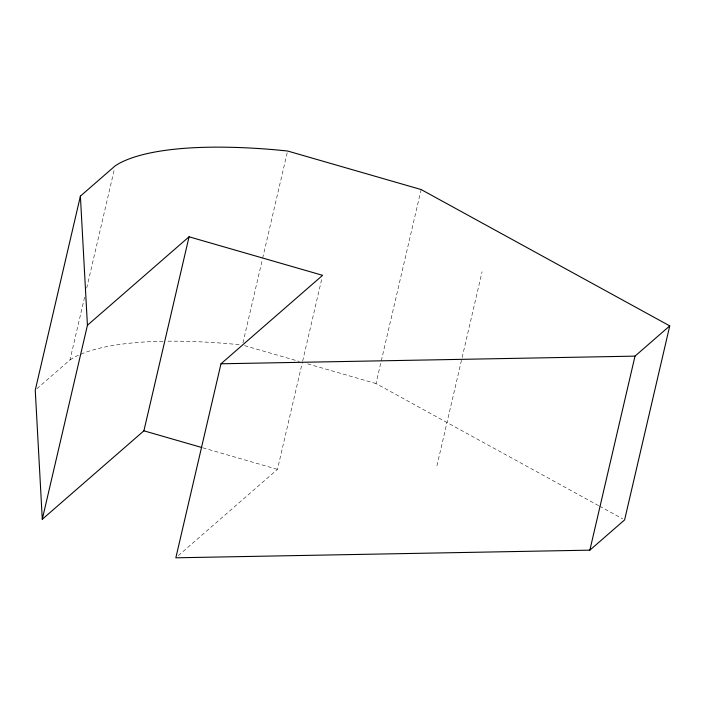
<?xml version="1.0" encoding="UTF-8"?>
<svg xmlns="http://www.w3.org/2000/svg" width="705" height="705" viewBox="0 0 705 705"><rect width="100%" height="100%" fill="white"/><g stroke="black" fill="none" stroke-linecap="round" stroke-linejoin="round"><path stroke-width="0.53" stroke-dasharray="3.52 2.64" d="M36.907 388.719L69.989 359.911L84.706 296.664M86.706 288.089L114.395 169.103M242.943 342.894L262.401 259.281M262.648 258.206L287.34 152.086M178.312 555.655L277.462 469.345L302.41 362.15M302.656 361.075L322.114 277.462M598.58 505.644L375.994 383.564L421.149 189.548M436.933 465.767L461.872 358.581M462.127 357.505L482.079 271.751M69.989 359.911L74.184 357.329A305.882 82.256 13.1 0 1 163.146 341.255M239.162 344.719L230.412 343.855A305.882 82.256 13.1 0 0 166.248 341.211M244.547 345.644L299.228 361.418M307.644 363.851L375.994 383.564M202.793 447.807L277.462 469.345M599.55 506.172L622.674 518.854"/><path stroke-width="1.06" d="M80.396 196.131L35.25 390.156L42.282 519.277L143.908 430.817L189.055 236.792L322.608 275.32L220.991 363.789L175.836 557.805L589.856 550.156L624.604 519.911L669.75 325.886L421.149 189.548L287.596 151.011L275.558 149.83A305.882 82.256 13.1 0 0 119.33 163.313L115.144 165.887L80.396 196.131L87.429 325.261L42.282 519.277M589.856 550.156L635.011 356.131L669.75 325.886M87.429 325.261L189.055 236.792M220.991 363.789L635.011 356.131M143.908 430.817L201.745 447.499"/></g></svg>
